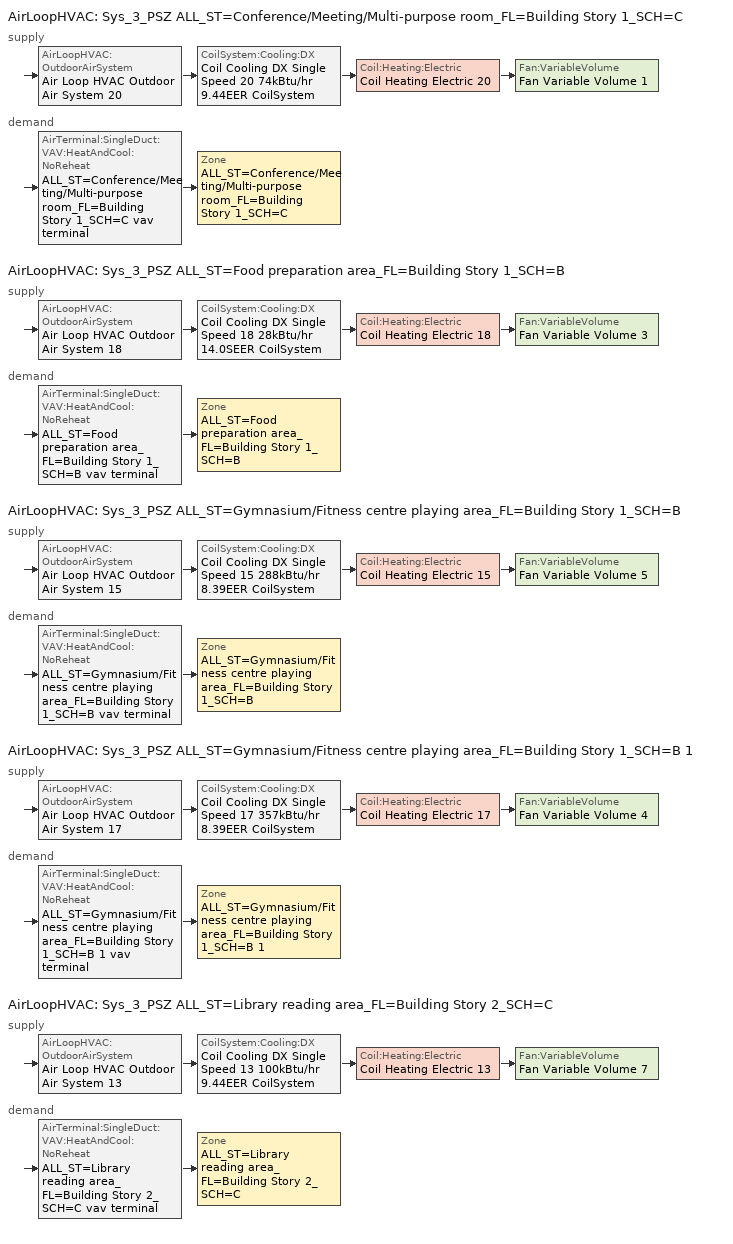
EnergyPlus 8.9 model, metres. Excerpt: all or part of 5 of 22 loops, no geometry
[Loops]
AirLoopHVAC 'Sys_3_PSZ ALL_ST=Conference/Meeting/Multi-purpose room_FL=Building Story 1_SCH=C'
 supply: AirLoopHVAC:OutdoorAirSystem 'Air Loop HVAC Outdoor Air System 20' > CoilSystem:Cooling:DX 'Coil Cooling DX Single Speed 20 74kBtu/hr 9.44EER CoilSystem' > Coil:Heating:Electric 'Coil Heating Electric 20' > Fan:VariableVolume 'Fan Variable Volume 1'
 demand: AirTerminal:SingleDuct:VAV:HeatAndCool:NoReheat 'ALL_ST=Conference/Meeting/Multi-purpose room_FL=Building Story 1_SCH=C vav terminal' > Zone 'ALL_ST=Conference/Meeting/Multi-purpose room_FL=Building Story 1_SCH=C'
AirLoopHVAC 'Sys_3_PSZ ALL_ST=Food preparation area_FL=Building Story 1_SCH=B'
 supply: AirLoopHVAC:OutdoorAirSystem 'Air Loop HVAC Outdoor Air System 18' > CoilSystem:Cooling:DX 'Coil Cooling DX Single Speed 18 28kBtu/hr 14.0SEER CoilSystem' > Coil:Heating:Electric 'Coil Heating Electric 18' > Fan:VariableVolume 'Fan Variable Volume 3'
 demand: AirTerminal:SingleDuct:VAV:HeatAndCool:NoReheat 'ALL_ST=Food preparation area_FL=Building Story 1_SCH=B vav terminal' > Zone 'ALL_ST=Food preparation area_FL=Building Story 1_SCH=B'
AirLoopHVAC 'Sys_3_PSZ ALL_ST=Gymnasium/Fitness centre playing area_FL=Building Story 1_SCH=B'
 supply: AirLoopHVAC:OutdoorAirSystem 'Air Loop HVAC Outdoor Air System 15' > CoilSystem:Cooling:DX 'Coil Cooling DX Single Speed 15 288kBtu/hr 8.39EER CoilSystem' > Coil:Heating:Electric 'Coil Heating Electric 15' > Fan:VariableVolume 'Fan Variable Volume 5'
 demand: AirTerminal:SingleDuct:VAV:HeatAndCool:NoReheat 'ALL_ST=Gymnasium/Fitness centre playing area_FL=Building Story 1_SCH=B vav terminal' > Zone 'ALL_ST=Gymnasium/Fitness centre playing area_FL=Building Story 1_SCH=B'
AirLoopHVAC 'Sys_3_PSZ ALL_ST=Gymnasium/Fitness centre playing area_FL=Building Story 1_SCH=B 1'
 supply: AirLoopHVAC:OutdoorAirSystem 'Air Loop HVAC Outdoor Air System 17' > CoilSystem:Cooling:DX 'Coil Cooling DX Single Speed 17 357kBtu/hr 8.39EER CoilSystem' > Coil:Heating:Electric 'Coil Heating Electric 17' > Fan:VariableVolume 'Fan Variable Volume 4'
 demand: AirTerminal:SingleDuct:VAV:HeatAndCool:NoReheat 'ALL_ST=Gymnasium/Fitness centre playing area_FL=Building Story 1_SCH=B 1 vav terminal' > Zone 'ALL_ST=Gymnasium/Fitness centre playing area_FL=Building Story 1_SCH=B 1'
AirLoopHVAC 'Sys_3_PSZ ALL_ST=Library reading area_FL=Building Story 2_SCH=C'
 supply: AirLoopHVAC:OutdoorAirSystem 'Air Loop HVAC Outdoor Air System 13' > CoilSystem:Cooling:DX 'Coil Cooling DX Single Speed 13 100kBtu/hr 9.44EER CoilSystem' > Coil:Heating:Electric 'Coil Heating Electric 13' > Fan:VariableVolume 'Fan Variable Volume 7'
 demand: AirTerminal:SingleDuct:VAV:HeatAndCool:NoReheat 'ALL_ST=Library reading area_FL=Building Story 2_SCH=C vav terminal' > Zone 'ALL_ST=Library reading area_FL=Building Story 2_SCH=C'
[ZoneControl:Thermostat] Control Object Type 1=ThermostatSetpoint:DualSetpoint
Name | Zone or ZoneList | Control Type Schedule | Control Name 1
ALL_ST=Conference/Meeting/Multi-purpose room_FL=Building Story 1_SCH=C Thermostat | ALL_ST=Conference/Meeting/Multi-purpose room_FL=Building Story 1_SCH=C | ALL_ST=Conference/Meeting/Multi-purpose room_FL=Building Story 1_SCH=C Thermostat Schedule | Space Function Conference/Meeting/Multi-purpose room Thermostat 3
ALL_ST=Food preparation area_FL=Building Story 1_SCH=B Thermostat | ALL_ST=Food preparation area_FL=Building Story 1_SCH=B | ALL_ST=Food preparation area_FL=Building Story 1_SCH=B Thermostat Schedule | Space Function Food preparation area Thermostat 3
ALL_ST=Gymnasium/Fitness centre playing area_FL=Building Story 1_SCH=B Thermostat | ALL_ST=Gymnasium/Fitness centre playing area_FL=Building Story 1_SCH=B | ALL_ST=Gymnasium/Fitness centre playing area_FL=Building Story 1_SCH=B Thermostat Schedule | Space Function Gymnasium/Fitness centre playing area Thermostat 5
ALL_ST=Gymnasium/Fitness centre playing area_FL=Building Story 1_SCH=B 1 Thermostat | ALL_ST=Gymnasium/Fitness centre playing area_FL=Building Story 1_SCH=B 1 | ALL_ST=Gymnasium/Fitness centre playing area_FL=Building Story 1_SCH=B 1 Thermostat Schedule | Space Function Gymnasium/Fitness centre playing area Thermostat 6
ALL_ST=Library reading area_FL=Building Story 2_SCH=C Thermostat | ALL_ST=Library reading area_FL=Building Story 2_SCH=C | ALL_ST=Library reading area_FL=Building Story 2_SCH=C Thermostat Schedule | Space Function Library reading area Thermostat 3
[ThermostatSetpoint:DualSetpoint]
Name | Heating Setpoint Temperature Schedule | Cooling Setpoint Temperature Schedule
Space Function Conference/Meeting/Multi-purpose room Thermostat 3; Space Function Library reading area Thermostat 3 | NECB-C-Thermostat Setpoint-Heating | NECB-C-Thermostat Setpoint-Cooling
Space Function Food preparation area Thermostat 3; Space Function Gymnasium/Fitness centre playing area Thermostat 5; Space Function Gymnasium/Fitness centre playing area Thermostat 6 | NECB-B-Thermostat Setpoint-Heating | NECB-B-Thermostat Setpoint-Cooling
[ZoneHVAC:EnergyRecoveryVentilator] Supply Air Flow Rate {m3/s}=AutoSize; Exhaust Air Flow Rate {m3/s}=AutoSize; Ventilation Rate per Occupant {m3/s-person}=0
Name | Availability Schedule | Heat Exchanger | Supply Air Fan | Exhaust Air Fan | Controller | Ventilation Rate per Unit Floor Area {m3/s-m2}
ALL_ST=Conference/Meeting/Multi-purpose room_FL=Building Story 1_SCH=C erv doas | Sys_3_PSZ ALL_ST=Conference/Meeting/Multi-purpose room_FL=Building Story 1_SCH=C Occ Sch | ALL_ST=Conference/Meeting/Multi-purpose room_FL=Building Story 1_SCH=C erv hx | ALL_ST=Conference/Meeting/Multi-purpose room_FL=Building Story 1_SCH=C erv sup fan | ALL_ST=Conference/Meeting/Multi-purpose room_FL=Building Story 1_SCH=C erv exh fan | ALL_ST=Conference/Meeting/Multi-purpose room_FL=Building Story 1_SCH=C erv contr | 0.0015748
ALL_ST=Food preparation area_FL=Building Story 1_SCH=B erv doas | Sys_3_PSZ ALL_ST=Food preparation area_FL=Building Story 1_SCH=B Occ Sch | ALL_ST=Food preparation area_FL=Building Story 1_SCH=B erv hx | ALL_ST=Food preparation area_FL=Building Story 1_SCH=B erv sup fan | ALL_ST=Food preparation area_FL=Building Story 1_SCH=B erv exh fan | ALL_ST=Food preparation area_FL=Building Story 1_SCH=B erv contr | 0.0013716
ALL_ST=Gymnasium/Fitness centre playing area_FL=Building Story 1_SCH=B erv doas | Sys_3_PSZ ALL_ST=Gymnasium/Fitness centre playing area_FL=Building Story 1_SCH=B Occ Sch | ALL_ST=Gymnasium/Fitness centre playing area_FL=Building Story 1_SCH=B erv hx | ALL_ST=Gymnasium/Fitness centre playing area_FL=Building Story 1_SCH=B erv sup fan | ALL_ST=Gymnasium/Fitness centre playing area_FL=Building Story 1_SCH=B erv exh fan | ALL_ST=Gymnasium/Fitness centre playing area_FL=Building Story 1_SCH=B erv contr | 0.001524
ALL_ST=Gymnasium/Fitness centre playing area_FL=Building Story 1_SCH=B 1 erv doas | Sys_3_PSZ ALL_ST=Gymnasium/Fitness centre playing area_FL=Building Story 1_SCH=B 1 Occ Sch | ALL_ST=Gymnasium/Fitness centre playing area_FL=Building Story 1_SCH=B 1 erv hx | ALL_ST=Gymnasium/Fitness centre playing area_FL=Building Story 1_SCH=B 1 erv sup fan | ALL_ST=Gymnasium/Fitness centre playing area_FL=Building Story 1_SCH=B 1 erv exh fan | ALL_ST=Gymnasium/Fitness centre playing area_FL=Building Story 1_SCH=B 1 erv contr | 0.001524
ALL_ST=Library reading area_FL=Building Story 2_SCH=C erv doas | Sys_3_PSZ ALL_ST=Library reading area_FL=Building Story 2_SCH=C Occ Sch | ALL_ST=Library reading area_FL=Building Story 2_SCH=C erv hx | ALL_ST=Library reading area_FL=Building Story 2_SCH=C erv sup fan | ALL_ST=Library reading area_FL=Building Story 2_SCH=C erv exh fan | ALL_ST=Library reading area_FL=Building Story 2_SCH=C erv contr | 0.0008636
[HeatExchanger:AirToAir:SensibleAndLatent] Availability Schedule=Always On Discrete; Nominal Supply Air Flow Rate {m3/s}=Autosize; Heat Exchanger Type=Rotary; Threshold Temperature {C}=-23.3; Initial Defrost Time Fraction=0.167
Name | Sensible Effectiveness at 100% Heating Air Flow | Latent Effectiveness at 100% Heating Air Flow | Sensible Effectiveness at 75% Heating Air Flow | Latent Effectiveness at 75% Heating Air Flow | Sensible Effectiveness at 100% Cooling Air Flow | Latent Effectiveness at 100% Cooling Air Flow | Sensible Effectiveness at 75% Cooling Air Flow | Latent Effectiveness at 75% Cooling Air Flow | Nominal Electric Power {W} | Supply Air Outlet Temperature Control | Frost Control Type | Rate of Defrost Time Fraction Increase {1/K} | Economizer Lockout
ALL_ST=Conference/Meeting/Multi-purpose room_FL=Building Story 1_SCH=C erv hx | 0.76 | 0.75 | 0.81 | 0.75 | 0.76 | 0.75 | 0.81 | 0.75 | 755.069 | No | ExhaustAirRecirculation | 0.012 | No
ALL_ST=Food preparation area_FL=Building Story 1_SCH=B erv hx | 0.76 | 0.75 | 0.81 | 0.75 | 0.76 | 0.75 | 0.81 | 0.75 | 262.571 | No | ExhaustAirRecirculation | 0.012 | No
ALL_ST=Gymnasium/Fitness centre playing area_FL=Building Story 1_SCH=B erv hx | 0.76 | 0.75 | 0.81 | 0.75 | 0.76 | 0.75 | 0.81 | 0.75 | 2210.7 | No | ExhaustAirRecirculation | 0.012 | No
ALL_ST=Gymnasium/Fitness centre playing area_FL=Building Story 1_SCH=B 1 erv hx | 0.76 | 0.75 | 0.81 | 0.75 | 0.76 | 0.75 | 0.81 | 0.75 | 1414.65 | No | ExhaustAirRecirculation | 0.012 | No
ALL_ST=Library reading area_FL=Building Story 2_SCH=C erv hx | 0.76 | 0.75 | 0.81 | 0.75 | 0.76 | 0.75 | 0.81 | 0.75 | 570.492 | No | ExhaustAirRecirculation | 0.012 | No
Sys_3_PSZ ALL_ST=Conference/Meeting/Multi-purpose room_FL=Building Story 1_SCH=C ERV | 0.9 | 0.9 | 0.9 | 0.9 | 0.9 | 0.9 | 0.9 | 0.9 | 755.069 | Yes | ExhaustOnly | 1.44 | Yes
Sys_3_PSZ ALL_ST=Food preparation area_FL=Building Story 1_SCH=B ERV | 0.9 | 0.9 | 0.9 | 0.9 | 0.9 | 0.9 | 0.9 | 0.9 | 262.571 | Yes | ExhaustOnly | 1.44 | Yes
Sys_3_PSZ ALL_ST=Gymnasium/Fitness centre playing area_FL=Building Story 1_SCH=B ERV | 0.9 | 0.9 | 0.9 | 0.9 | 0.9 | 0.9 | 0.9 | 0.9 | 2210.7 | Yes | ExhaustOnly | 1.44 | Yes
Sys_3_PSZ ALL_ST=Gymnasium/Fitness centre playing area_FL=Building Story 1_SCH=B 1 ERV | 0.9 | 0.9 | 0.9 | 0.9 | 0.9 | 0.9 | 0.9 | 0.9 | 1414.65 | Yes | ExhaustOnly | 1.44 | Yes
Sys_3_PSZ ALL_ST=Library reading area_FL=Building Story 2_SCH=C ERV | 0.9 | 0.9 | 0.9 | 0.9 | 0.9 | 0.9 | 0.9 | 0.9 | 570.492 | Yes | ExhaustOnly | 1.44 | Yes
[Fan:OnOff] Availability Schedule=Always On Discrete; Fan Total Efficiency=0.75; Pressure Rise {Pa}=200; Maximum Flow Rate {m3/s}=Autosize; Motor Efficiency=0.9; Motor In Airstream Fraction=1
Name | Fan Power Ratio Function of Speed Ratio Curve | Fan Efficiency Ratio Function of Speed Ratio Curve
ALL_ST=Conference/Meeting/Multi-purpose room_FL=Building Story 1_SCH=C erv sup fan | Fan On Off Power Curve 2 | Fan On Off Efficiency Curve 2
ALL_ST=Conference/Meeting/Multi-purpose room_FL=Building Story 1_SCH=C erv exh fan | Fan On Off Power Curve 3 | Fan On Off Efficiency Curve 3
ALL_ST=Food preparation area_FL=Building Story 1_SCH=B erv sup fan | Fan On Off Power Curve 6 | Fan On Off Efficiency Curve 6
ALL_ST=Food preparation area_FL=Building Story 1_SCH=B erv exh fan | Fan On Off Power Curve 7 | Fan On Off Efficiency Curve 7
ALL_ST=Gymnasium/Fitness centre playing area_FL=Building Story 1_SCH=B erv sup fan | Fan On Off Power Curve 10 | Fan On Off Efficiency Curve 10
ALL_ST=Gymnasium/Fitness centre playing area_FL=Building Story 1_SCH=B erv exh fan | Fan On Off Power Curve 11 | Fan On Off Efficiency Curve 11
ALL_ST=Gymnasium/Fitness centre playing area_FL=Building Story 1_SCH=B 1 erv sup fan | Fan On Off Power Curve 8 | Fan On Off Efficiency Curve 8
ALL_ST=Gymnasium/Fitness centre playing area_FL=Building Story 1_SCH=B 1 erv exh fan | Fan On Off Power Curve 9 | Fan On Off Efficiency Curve 9
ALL_ST=Library reading area_FL=Building Story 2_SCH=C erv sup fan | Fan On Off Power Curve 14 | Fan On Off Efficiency Curve 14
ALL_ST=Library reading area_FL=Building Story 2_SCH=C erv exh fan | Fan On Off Power Curve 15 | Fan On Off Efficiency Curve 15
[ZoneHVAC:EnergyRecoveryVentilator:Controller] Temperature High Limit {C}=19; Temperature Low Limit {C}=13; Exhaust Air Temperature Limit=NoExhaustAirTemperatureLimit; Exhaust Air Enthalpy Limit=NoExhaustAirEnthalpyLimit; Time of Day Economizer Flow Control Schedule=Always Off Discrete; High Humidity Control Flag=No; High Humidity Outdoor Air Flow Ratio=1; Control High Indoor Humidity Based on Outdoor Humidity Ratio=Yes
Name | Electronic Enthalpy Limit Curve
ALL_ST=Conference/Meeting/Multi-purpose room_FL=Building Story 1_SCH=C erv contr | Curve Cubic 3
ALL_ST=Food preparation area_FL=Building Story 1_SCH=B erv contr | Curve Cubic 5
ALL_ST=Gymnasium/Fitness centre playing area_FL=Building Story 1_SCH=B erv contr | Curve Cubic 7
ALL_ST=Gymnasium/Fitness centre playing area_FL=Building Story 1_SCH=B 1 erv contr | Curve Cubic 6
ALL_ST=Library reading area_FL=Building Story 2_SCH=C erv contr | Curve Cubic 9
[AirTerminal:SingleDuct:VAV:HeatAndCool:NoReheat] Availability Schedule=Always On Discrete; Maximum Air Flow Rate {m3/s}=AutoSize; Zone Minimum Air Flow Fraction=0.05
ALL_ST=Conference/Meeting/Multi-purpose room_FL=Building Story 1_SCH=C vav terminal; ALL_ST=Food preparation area_FL=Building Story 1_SCH=B vav terminal; ALL_ST=Gymnasium/Fitness centre playing area_FL=Building Story 1_SCH=B vav terminal; ALL_ST=Gymnasium/Fitness centre playing area_FL=Building Story 1_SCH=B 1 vav terminal; ALL_ST=Library reading area_FL=Building Story 2_SCH=C vav terminal
[Zone equipment]
ALL_ST=Conference/Meeting/Multi-purpose room_FL=Building Story 1_SCH=C: ALL_ST=Conference/Meeting/Multi-purpose room_FL=Building Story 1_SCH=C erv doas, Zone HVAC Baseboard Convective Water 26, ALL_ST=Conference/Meeting/Multi-purpose room_FL=Building Story 1_SCH=C vav terminal
ALL_ST=Food preparation area_FL=Building Story 1_SCH=B: ALL_ST=Food preparation area_FL=Building Story 1_SCH=B erv doas, Zone HVAC Baseboard Convective Water 24, ALL_ST=Food preparation area_FL=Building Story 1_SCH=B vav terminal
ALL_ST=Gymnasium/Fitness centre playing area_FL=Building Story 1_SCH=B: ALL_ST=Gymnasium/Fitness centre playing area_FL=Building Story 1_SCH=B erv doas, Zone HVAC Baseboard Convective Water 21, ALL_ST=Gymnasium/Fitness centre playing area_FL=Building Story 1_SCH=B vav terminal
ALL_ST=Gymnasium/Fitness centre playing area_FL=Building Story 1_SCH=B 1: 536gal Electricity Water Heater - 1515kBtu/hr 1.0 Therm Eff ASHPWH, ALL_ST=Gymnasium/Fitness centre playing area_FL=Building Story 1_SCH=B 1 erv doas, Zone HVAC Baseboard Convective Water 23, ALL_ST=Gymnasium/Fitness centre playing area_FL=Building Story 1_SCH=B 1 vav terminal
ALL_ST=Library reading area_FL=Building Story 2_SCH=C: ALL_ST=Library reading area_FL=Building Story 2_SCH=C erv doas, Zone HVAC Baseboard Convective Water 19, ALL_ST=Library reading area_FL=Building Story 2_SCH=C vav terminal
[Sizing:Zone] Zone Cooling Design Supply Air Temperature Input Method=SupplyAirTemperature; Zone Cooling Design Supply Air Temperature {C}=13; Zone Cooling Design Supply Air Temperature Difference {deltaC}=11.11; Zone Heating Design Supply Air Temperature Input Method=SupplyAirTemperature; Zone Heating Design Supply Air Temperature {C}=43; Zone Heating Design Supply Air Temperature Difference {deltaC}=11.11; Zone Cooling Design Supply Air Humidity Ratio {kgWater/kgDryAir}=0.0085; Zone Heating Design Supply Air Humidity Ratio {kgWater/kgDryAir}=0.008; Zone Heating Sizing Factor=1.3; Zone Cooling Sizing Factor=1.1; Cooling Design Air Flow Method=DesignDay; Cooling Design Air Flow Rate {m3/s}=0; Cooling Minimum Air Flow per Zone Floor Area {m3/s-m2}=0.000762; Cooling Minimum Air Flow {m3/s}=0; Cooling Minimum Air Flow Fraction=0; Heating Design Air Flow Method=DesignDay; Heating Design Air Flow Rate {m3/s}=0; Heating Maximum Air Flow per Zone Floor Area {m3/s-m2}=0.002032; Heating Maximum Air Flow {m3/s}=0.141576; Heating Maximum Air Flow Fraction=0.3; Account for Dedicated Outdoor Air System=No
Name | Design Specification Outdoor Air Object | Design Specification Zone Air Distribution Object
ALL_ST=Conference/Meeting/Multi-purpose room_FL=Building Story 1_SCH=C | Space Function Conference/Meeting/Multi-purpose room Ventilation | ALL_ST=Conference/Meeting/Multi-purpose room_FL=Building Story 1_SCH=C Design Spec Zone Air Dist
ALL_ST=Food preparation area_FL=Building Story 1_SCH=B | Space Function Food preparation area Ventilation | ALL_ST=Food preparation area_FL=Building Story 1_SCH=B Design Spec Zone Air Dist
ALL_ST=Gymnasium/Fitness centre playing area_FL=Building Story 1_SCH=B | Space Function Gymnasium/Fitness centre playing area Ventilation | ALL_ST=Gymnasium/Fitness centre playing area_FL=Building Story 1_SCH=B Design Spec Zone Air Dist
ALL_ST=Gymnasium/Fitness centre playing area_FL=Building Story 1_SCH=B 1 | Space Function Gymnasium/Fitness centre playing area Ventilation | ALL_ST=Gymnasium/Fitness centre playing area_FL=Building Story 1_SCH=B 1 Design Spec Zone Air Dist
ALL_ST=Library reading area_FL=Building Story 2_SCH=C | Space Function Library reading area Ventilation | ALL_ST=Library reading area_FL=Building Story 2_SCH=C Design Spec Zone Air Dist
[DesignSpecification:ZoneAirDistribution] Zone Air Distribution Effectiveness in Cooling Mode=1; Zone Air Distribution Effectiveness in Heating Mode=1
ALL_ST=Conference/Meeting/Multi-purpose room_FL=Building Story 1_SCH=C Design Spec Zone Air Dist; ALL_ST=Food preparation area_FL=Building Story 1_SCH=B Design Spec Zone Air Dist; ALL_ST=Gymnasium/Fitness centre playing area_FL=Building Story 1_SCH=B Design Spec Zone Air Dist; ALL_ST=Gymnasium/Fitness centre playing area_FL=Building Story 1_SCH=B 1 Design Spec Zone Air Dist; ALL_ST=Library reading area_FL=Building Story 2_SCH=C Design Spec Zone Air Dist
[Controller:MechanicalVentilation] Demand Controlled Ventilation=No; System Outdoor Air Method=ZoneSum
Name | Availability Schedule | Zone Name 1 | Design Specification Outdoor Air Object Name 1 | Design Specification Zone Air Distribution Object Name 1
Controller Mechanical Ventilation 20 | Sys_3_PSZ ALL_ST=Conference/Meeting/Multi-purpose room_FL=Building Story 1_SCH=C Occ Sch | ALL_ST=Conference/Meeting/Multi-purpose room_FL=Building Story 1_SCH=C | Space Function Conference/Meeting/Multi-purpose room Ventilation | ALL_ST=Conference/Meeting/Multi-purpose room_FL=Building Story 1_SCH=C Design Spec Zone Air Dist
Controller Mechanical Ventilation 18 | Sys_3_PSZ ALL_ST=Food preparation area_FL=Building Story 1_SCH=B Occ Sch | ALL_ST=Food preparation area_FL=Building Story 1_SCH=B | Space Function Food preparation area Ventilation | ALL_ST=Food preparation area_FL=Building Story 1_SCH=B Design Spec Zone Air Dist
Controller Mechanical Ventilation 15 | Sys_3_PSZ ALL_ST=Gymnasium/Fitness centre playing area_FL=Building Story 1_SCH=B Occ Sch | ALL_ST=Gymnasium/Fitness centre playing area_FL=Building Story 1_SCH=B | Space Function Gymnasium/Fitness centre playing area Ventilation | ALL_ST=Gymnasium/Fitness centre playing area_FL=Building Story 1_SCH=B Design Spec Zone Air Dist
Controller Mechanical Ventilation 17 | Sys_3_PSZ ALL_ST=Gymnasium/Fitness centre playing area_FL=Building Story 1_SCH=B 1 Occ Sch | ALL_ST=Gymnasium/Fitness centre playing area_FL=Building Story 1_SCH=B 1 | Space Function Gymnasium/Fitness centre playing area Ventilation | ALL_ST=Gymnasium/Fitness centre playing area_FL=Building Story 1_SCH=B 1 Design Spec Zone Air Dist
Controller Mechanical Ventilation 13 | Sys_3_PSZ ALL_ST=Library reading area_FL=Building Story 2_SCH=C Occ Sch | ALL_ST=Library reading area_FL=Building Story 2_SCH=C | Space Function Library reading area Ventilation | ALL_ST=Library reading area_FL=Building Story 2_SCH=C Design Spec Zone Air Dist
[DesignSpecification:OutdoorAir] Outdoor Air Method=Sum; Outdoor Air Flow per Person {m3/s-person}=0; Outdoor Air Flow per Zone {m3/s}=0; Outdoor Air Flow Air Changes per Hour {1/hr}=0
Name | Outdoor Air Flow per Zone Floor Area {m3/s-m2}
Space Function Conference/Meeting/Multi-purpose room Ventilation | 0.0015748
Space Function Food preparation area Ventilation | 0.0013716
Space Function Gymnasium/Fitness centre playing area Ventilation | 0.001524
Space Function Library reading area Ventilation | 0.0008636
[AirLoopHVAC] Design Supply Air Flow Rate {m3/s}=AutoSize
Sys_3_PSZ ALL_ST=Conference/Meeting/Multi-purpose room_FL=Building Story 1_SCH=C; Sys_3_PSZ ALL_ST=Food preparation area_FL=Building Story 1_SCH=B; Sys_3_PSZ ALL_ST=Gymnasium/Fitness centre playing area_FL=Building Story 1_SCH=B; Sys_3_PSZ ALL_ST=Gymnasium/Fitness centre playing area_FL=Building Story 1_SCH=B 1; Sys_3_PSZ ALL_ST=Library reading area_FL=Building Story 2_SCH=C
[Sizing:System] Type of Load to Size On=Sensible; Design Outdoor Air Flow Rate {m3/s}=Autosize; Central Heating Maximum System Air Flow Ratio=1; Preheat Design Temperature {C}=7; Preheat Design Humidity Ratio {kgWater/kgDryAir}=0.008; Precool Design Temperature {C}=13; Precool Design Humidity Ratio {kgWater/kgDryAir}=0.008; Central Cooling Design Supply Air Temperature {C}=13; Central Heating Design Supply Air Temperature {C}=43; Type of Zone Sum to Use=NonCoincident; 100% Outdoor Air in Cooling=No; 100% Outdoor Air in Heating=No; Central Cooling Design Supply Air Humidity Ratio {kgWater/kgDryAir}=0.0085; Central Heating Design Supply Air Humidity Ratio {kgWater/kgDryAir}=0.008; Cooling Supply Air Flow Rate Method=DesignDay; Cooling Supply Air Flow Rate {m3/s}=0; Cooling Supply Air Flow Rate Per Floor Area {m3/s-m2}=0.00996765; Cooling Fraction of Autosized Cooling Supply Air Flow Rate=1; Cooling Supply Air Flow Rate Per Unit Cooling Capacity {m3/s-W}=3.94755e-05; Heating Supply Air Flow Rate Method=DesignDay; Heating Supply Air Flow Rate {m3/s}=0; Heating Supply Air Flow Rate Per Floor Area {m3/s-m2}=0.00996765; Heating Fraction of Autosized Heating Supply Air Flow Rate=1; Heating Fraction of Autosized Cooling Supply Air Flow Rate=1; Heating Supply Air Flow Rate Per Unit Heating Capacity {m3/s-W}=3.15882e-05; System Outdoor Air Method=ZoneSum; Zone Maximum Outdoor Air Fraction=1; Cooling Design Capacity Method=CoolingDesignCapacity; Cooling Design Capacity {W}=Autosize; Cooling Design Capacity Per Floor Area {W/m2}=234.7; Fraction of Autosized Cooling Design Capacity=1; Heating Design Capacity Method=HeatingDesignCapacity; Heating Design Capacity {W}=Autosize; Heating Design Capacity Per Floor Area {W/m2}=157; Fraction of Autosized Heating Design Capacity=1; Central Cooling Capacity Control Method=OnOff
Sys_3_PSZ ALL_ST=Conference/Meeting/Multi-purpose room_FL=Building Story 1_SCH=C; Sys_3_PSZ ALL_ST=Food preparation area_FL=Building Story 1_SCH=B; Sys_3_PSZ ALL_ST=Gymnasium/Fitness centre playing area_FL=Building Story 1_SCH=B; Sys_3_PSZ ALL_ST=Gymnasium/Fitness centre playing area_FL=Building Story 1_SCH=B 1; Sys_3_PSZ ALL_ST=Library reading area_FL=Building Story 2_SCH=C
[Controller:OutdoorAir] Minimum Outdoor Air Flow Rate {m3/s}=0; Maximum Outdoor Air Flow Rate {m3/s}=0; Economizer Control Action Type=ModulateFlow; Lockout Type=NoLockout; Minimum Limit Type=FixedMinimum; High Humidity Control=No; Control High Indoor Humidity Based on Outdoor Humidity Ratio=Yes; Heat Recovery Bypass Control Type=BypassWhenOAFlowGreaterThanMinimum
Name | Economizer Control Type | Minimum Outdoor Air Schedule | Mechanical Ventilation Controller | Economizer Maximum Limit Dry-Bulb Temperature {C} | Economizer Maximum Limit Enthalpy {J/kg} | Economizer Minimum Limit Dry-Bulb Temperature {C}
Controller Outdoor Air 20 | DifferentialEnthalpy | Sys_3_PSZ ALL_ST=Conference/Meeting/Multi-purpose room_FL=Building Story 1_SCH=C Occ Sch | Controller Mechanical Ventilation 20
Controller Outdoor Air 18 | NoEconomizer | Sys_3_PSZ ALL_ST=Food preparation area_FL=Building Story 1_SCH=B Occ Sch | Controller Mechanical Ventilation 18 | 28 | 64000 | -100
Controller Outdoor Air 15 | DifferentialEnthalpy | Sys_3_PSZ ALL_ST=Gymnasium/Fitness centre playing area_FL=Building Story 1_SCH=B Occ Sch | Controller Mechanical Ventilation 15
Controller Outdoor Air 17 | DifferentialEnthalpy | Sys_3_PSZ ALL_ST=Gymnasium/Fitness centre playing area_FL=Building Story 1_SCH=B 1 Occ Sch | Controller Mechanical Ventilation 17
Controller Outdoor Air 13 | DifferentialEnthalpy | Sys_3_PSZ ALL_ST=Library reading area_FL=Building Story 2_SCH=C Occ Sch | Controller Mechanical Ventilation 13
[SetpointManager:OutdoorAirPretreat] Control Variable=Temperature; Minimum Setpoint Temperature {C}=-99; Maximum Setpoint Temperature {C}=99; Minimum Setpoint Humidity Ratio {kgWater/kgDryAir}=1e-005; Maximum Setpoint Humidity Ratio {kgWater/kgDryAir}=1
Setpoint Manager Outdoor Air Pretreat 10; Setpoint Manager Outdoor Air Pretreat 11; Setpoint Manager Outdoor Air Pretreat 12; Setpoint Manager Outdoor Air Pretreat 13; Setpoint Manager Outdoor Air Pretreat 14
[SetpointManager:MixedAir] Control Variable=Temperature
Node 319 OS Default SPM; Node 318 OS Default SPM; Node 401 OS Default SPM; Node 293 OS Default SPM; Node 292 OS Default SPM; Node 445 OS Default SPM; Node 254 OS Default SPM; Node 253 OS Default SPM; Node 449 OS Default SPM; Node 280 OS Default SPM; Node 279 OS Default SPM; Node 447 OS Default SPM; Node 228 OS Default SPM; Node 227 OS Default SPM; Node 453 OS Default SPM
[CoilSystem:Cooling:DX] Availability Schedule=Always On Discrete
Name | Cooling Coil
Coil Cooling DX Single Speed 20 74kBtu/hr 9.44EER CoilSystem | Coil Cooling DX Single Speed 20 74kBtu/hr 9.44EER
Coil Cooling DX Single Speed 18 28kBtu/hr 14.0SEER CoilSystem | Coil Cooling DX Single Speed 18 28kBtu/hr 14.0SEER
Coil Cooling DX Single Speed 15 288kBtu/hr 8.39EER CoilSystem | Coil Cooling DX Single Speed 15 288kBtu/hr 8.39EER
Coil Cooling DX Single Speed 17 357kBtu/hr 8.39EER CoilSystem | Coil Cooling DX Single Speed 17 357kBtu/hr 8.39EER
Coil Cooling DX Single Speed 13 100kBtu/hr 9.44EER CoilSystem | Coil Cooling DX Single Speed 13 100kBtu/hr 9.44EER
[Coil:Cooling:DX:SingleSpeed] Availability Schedule=Always On Discrete; Gross Rated Total Cooling Capacity {W}=Autosize; Gross Rated Sensible Heat Ratio=Autosize; Rated Air Flow Rate {m3/s}=Autosize; Rated Evaporator Fan Power Per Volume Flow Rate {W/(m3/s)}=773.3; Total Cooling Capacity Function of Temperature Curve=DXCOOL-NECB2011-REF-CAPFT; Total Cooling Capacity Function of Flow Fraction Curve=DXCOOL-NECB2011-REF-CAPFFLOW; Energy Input Ratio Function of Temperature Curve=DXCOOL-NECB2011-REF-COOLEIRFT; Energy Input Ratio Function of Flow Fraction Curve=DXCOOL-NECB2011-REF-COOLEIRFFLOW; Part Load Fraction Correlation Curve=DXCOOL-NECB2011-REF-COOLPLFFPLR; Condenser Type=AirCooled; Evaporative Condenser Effectiveness=0; Evaporative Condenser Air Flow Rate {m3/s}=Autosize; Evaporative Condenser Pump Rated Power Consumption {W}=Autosize; Crankcase Heater Capacity {W}=0; Maximum Outdoor Dry-Bulb Temperature for Crankcase Heater Operation {C}=0; Basin Heater Capacity {W/K}=0; Basin Heater Setpoint Temperature {C}=10
Name | Gross Rated Cooling COP {W/W}
Coil Cooling DX Single Speed 20 74kBtu/hr 9.44EER | 3.24523
Coil Cooling DX Single Speed 18 28kBtu/hr 14.0SEER | 3.8248
Coil Cooling DX Single Speed 15 288kBtu/hr 8.39EER | 3.02554
Coil Cooling DX Single Speed 17 357kBtu/hr 8.39EER | 3.07036
Coil Cooling DX Single Speed 13 100kBtu/hr 9.44EER | 3.26446
[Coil:Heating:Electric] Availability Schedule=Always On Discrete; Efficiency=1; Nominal Capacity {W}=Autosize
Coil Heating Electric 20; Coil Heating Electric 18; Coil Heating Electric 15; Coil Heating Electric 17; Coil Heating Electric 13
[Fan:VariableVolume] Fan Total Efficiency=0.7; Pressure Rise {Pa}=640; Maximum Flow Rate {m3/s}=AutoSize; Fan Power Minimum Flow Rate Input Method=Fraction; Fan Power Minimum Flow Fraction=0.3; Fan Power Minimum Air Flow Rate {m3/s}=0; Motor Efficiency=0.9; Motor In Airstream Fraction=1; Fan Power Coefficient 1=0.0407599; Fan Power Coefficient 2=0.088045; Fan Power Coefficient 3=-0.0729261; Fan Power Coefficient 4=0.94374; Fan Power Coefficient 5=0
Name | Availability Schedule
Fan Variable Volume 1 | Sys_3_PSZ ALL_ST=Conference/Meeting/Multi-purpose room_FL=Building Story 1_SCH=C Occ Sch
Fan Variable Volume 3 | Sys_3_PSZ ALL_ST=Food preparation area_FL=Building Story 1_SCH=B Occ Sch
Fan Variable Volume 5 | Sys_3_PSZ ALL_ST=Gymnasium/Fitness centre playing area_FL=Building Story 1_SCH=B Occ Sch
Fan Variable Volume 4 | Sys_3_PSZ ALL_ST=Gymnasium/Fitness centre playing area_FL=Building Story 1_SCH=B 1 Occ Sch
Fan Variable Volume 7 | Sys_3_PSZ ALL_ST=Library reading area_FL=Building Story 2_SCH=C Occ Sch
[SetpointManager:Warmest] Control Variable=Temperature; Minimum Setpoint Temperature {C}=12; Maximum Setpoint Temperature {C}=35; Strategy=MaximumTemperature
Name | HVAC Air Loop
Node 311 SAT stpmanager | Sys_3_PSZ ALL_ST=Conference/Meeting/Multi-purpose room_FL=Building Story 1_SCH=C
Node 285 SAT stpmanager | Sys_3_PSZ ALL_ST=Food preparation area_FL=Building Story 1_SCH=B
Node 246 SAT stpmanager | Sys_3_PSZ ALL_ST=Gymnasium/Fitness centre playing area_FL=Building Story 1_SCH=B
Node 272 SAT stpmanager | Sys_3_PSZ ALL_ST=Gymnasium/Fitness centre playing area_FL=Building Story 1_SCH=B 1
Node 220 SAT stpmanager | Sys_3_PSZ ALL_ST=Library reading area_FL=Building Story 2_SCH=C
[Schedule:Compact]
ALL_ST=Conference/Meeting/Multi-purpose room_FL=Building Story 1_SCH=C Thermostat Schedule; ALL_ST=Food preparation area_FL=Building Story 1_SCH=B Thermostat Schedule; ALL_ST=Gymnasium/Fitness centre playing area_FL=Building Story 1_SCH=B Thermostat Schedule; ALL_ST=Gymnasium/Fitness centre playing area_FL=Building Story 1_SCH=B 1 Thermostat Schedule; ALL_ST=Library reading area_FL=Building Story 2_SCH=C Thermostat Schedule: Through: 12/31, For: AllDays, Until: 24:00, 4
[Schedule:Day:Interval]
NECB-C-Thermostat Setpoint-Heating Sun|Hol Day: No, 09:00, 18, 10:00, 20, 19:00, 22, 24:00, 18
NECB-C-Thermostat Setpoint-Heating Default|Wkdy Day; NECB-C-Thermostat Setpoint-Heating Sat Day; NECB-C-Thermostat Setpoint-Heating Default: No, 07:00, 18, 08:00, 20, 21:00, 22, 24:00, 18
NECB-C-Thermostat Setpoint-Cooling Sun|Hol Day: No, 07:00, 35, 19:00, 24, 24:00, 35
NECB-C-Thermostat Setpoint-Cooling Default|Wkdy Day; NECB-C-Thermostat Setpoint-Cooling Sat Day; NECB-C-Thermostat Setpoint-Cooling Default: No, 07:00, 35, 21:00, 24, 24:00, 35
Sys_3_PSZ ALL_ST=Conference/Meeting/Multi-purpose room_FL=Building Story 1_SCH=C Occ Sch Sunday; Sys_3_PSZ ALL_ST=Library reading area_FL=Building Story 2_SCH=C Occ Sch Sunday: No, 09:00, 0, 19:00, 1, 24:00, 0
Sys_3_PSZ ALL_ST=Conference/Meeting/Multi-purpose room_FL=Building Story 1_SCH=C Occ Sch Monday; Sys_3_PSZ ALL_ST=Conference/Meeting/Multi-purpose room_FL=Building Story 1_SCH=C Occ Sch Tuesday; Sys_3_PSZ ALL_ST=Conference/Meeting/Multi-purpose room_FL=Building Story 1_SCH=C Occ Sch Wednesday; Sys_3_PSZ ALL_ST=Conference/Meeting/Multi-purpose room_FL=Building Story 1_SCH=C Occ Sch Thursday; Sys_3_PSZ ALL_ST=Conference/Meeting/Multi-purpose room_FL=Building Story 1_SCH=C Occ Sch Friday; Sys_3_PSZ ALL_ST=Conference/Meeting/Multi-purpose room_FL=Building Story 1_SCH=C Occ Sch Saturday; Sys_3_PSZ ALL_ST=Library reading area_FL=Building Story 2_SCH=C Occ Sch Monday; Sys_3_PSZ ALL_ST=Library reading area_FL=Building Story 2_SCH=C Occ Sch Tuesday; Sys_3_PSZ ALL_ST=Library reading area_FL=Building Story 2_SCH=C Occ Sch Wednesday; Sys_3_PSZ ALL_ST=Library reading area_FL=Building Story 2_SCH=C Occ Sch Thursday; Sys_3_PSZ ALL_ST=Library reading area_FL=Building Story 2_SCH=C Occ Sch Friday; Sys_3_PSZ ALL_ST=Library reading area_FL=Building Story 2_SCH=C Occ Sch Saturday: No, 09:00, 0, 21:00, 1, 24:00, 0
Sys_3_PSZ ALL_ST=Conference/Meeting/Multi-purpose room_FL=Building Story 1_SCH=C Occ Sch Default; Sys_3_PSZ ALL_ST=Conference/Meeting/Multi-purpose room_FL=Building Story 1_SCH=C Occ Sch Summer Design Day; Sys_3_PSZ ALL_ST=Conference/Meeting/Multi-purpose room_FL=Building Story 1_SCH=C Occ Sch Winter Design Day; Sys_3_PSZ ALL_ST=Food preparation area_FL=Building Story 1_SCH=B Occ Sch Default; Sys_3_PSZ ALL_ST=Food preparation area_FL=Building Story 1_SCH=B Occ Sch Summer Design Day; Sys_3_PSZ ALL_ST=Food preparation area_FL=Building Story 1_SCH=B Occ Sch Winter Design Day; Sys_3_PSZ ALL_ST=Gymnasium/Fitness centre playing area_FL=Building Story 1_SCH=B Occ Sch Default; Sys_3_PSZ ALL_ST=Gymnasium/Fitness centre playing area_FL=Building Story 1_SCH=B Occ Sch Summer Design Day; Sys_3_PSZ ALL_ST=Gymnasium/Fitness centre playing area_FL=Building Story 1_SCH=B Occ Sch Winter Design Day; Sys_3_PSZ ALL_ST=Gymnasium/Fitness centre playing area_FL=Building Story 1_SCH=B 1 Occ Sch Default; Sys_3_PSZ ALL_ST=Gymnasium/Fitness centre playing area_FL=Building Story 1_SCH=B 1 Occ Sch Summer Design Day; Sys_3_PSZ ALL_ST=Gymnasium/Fitness centre playing area_FL=Building Story 1_SCH=B 1 Occ Sch Winter Design Day; Sys_3_PSZ ALL_ST=Library reading area_FL=Building Story 2_SCH=C Occ Sch Default; Sys_3_PSZ ALL_ST=Library reading area_FL=Building Story 2_SCH=C Occ Sch Summer Design Day; Sys_3_PSZ ALL_ST=Library reading area_FL=Building Story 2_SCH=C Occ Sch Winter Design Day: No, 24:00, 1
NECB-B-Thermostat Setpoint-Heating Sun|Hol Day: No, 01:00, 18, 02:00, 22, 09:00, 18, 10:00, 20, 23:00, 22, 24:00, 18
NECB-B-Thermostat Setpoint-Heating Default|Wkdy Day; NECB-B-Thermostat Setpoint-Heating Sat Day; NECB-B-Thermostat Setpoint-Heating Default: No, 02:00, 22, 08:00, 18, 09:00, 20, 24:00, 22
NECB-B-Thermostat Setpoint-Cooling Sun|Hol Day: No, 09:00, 35, 23:00, 24, 24:00, 35
NECB-B-Thermostat Setpoint-Cooling Default|Wkdy Day; NECB-B-Thermostat Setpoint-Cooling Sat Day; NECB-B-Thermostat Setpoint-Cooling Default: No, 01:00, 24, 08:00, 35, 24:00, 24
Sys_3_PSZ ALL_ST=Food preparation area_FL=Building Story 1_SCH=B Occ Sch Sunday; Sys_3_PSZ ALL_ST=Gymnasium/Fitness centre playing area_FL=Building Story 1_SCH=B Occ Sch Sunday; Sys_3_PSZ ALL_ST=Gymnasium/Fitness centre playing area_FL=Building Story 1_SCH=B 1 Occ Sch Sunday: No, 01:00, 0, 02:00, 1, 11:00, 0, 23:00, 1, 24:00, 0
Sys_3_PSZ ALL_ST=Food preparation area_FL=Building Story 1_SCH=B Occ Sch Monday; Sys_3_PSZ ALL_ST=Food preparation area_FL=Building Story 1_SCH=B Occ Sch Tuesday; Sys_3_PSZ ALL_ST=Food preparation area_FL=Building Story 1_SCH=B Occ Sch Wednesday; Sys_3_PSZ ALL_ST=Food preparation area_FL=Building Story 1_SCH=B Occ Sch Thursday; Sys_3_PSZ ALL_ST=Food preparation area_FL=Building Story 1_SCH=B Occ Sch Friday; Sys_3_PSZ ALL_ST=Gymnasium/Fitness centre playing area_FL=Building Story 1_SCH=B Occ Sch Monday; Sys_3_PSZ ALL_ST=Gymnasium/Fitness centre playing area_FL=Building Story 1_SCH=B Occ Sch Tuesday; Sys_3_PSZ ALL_ST=Gymnasium/Fitness centre playing area_FL=Building Story 1_SCH=B Occ Sch Wednesday; Sys_3_PSZ ALL_ST=Gymnasium/Fitness centre playing area_FL=Building Story 1_SCH=B Occ Sch Thursday; Sys_3_PSZ ALL_ST=Gymnasium/Fitness centre playing area_FL=Building Story 1_SCH=B Occ Sch Friday; Sys_3_PSZ ALL_ST=Gymnasium/Fitness centre playing area_FL=Building Story 1_SCH=B 1 Occ Sch Monday; Sys_3_PSZ ALL_ST=Gymnasium/Fitness centre playing area_FL=Building Story 1_SCH=B 1 Occ Sch Tuesday; Sys_3_PSZ ALL_ST=Gymnasium/Fitness centre playing area_FL=Building Story 1_SCH=B 1 Occ Sch Wednesday; Sys_3_PSZ ALL_ST=Gymnasium/Fitness centre playing area_FL=Building Story 1_SCH=B 1 Occ Sch Thursday; Sys_3_PSZ ALL_ST=Gymnasium/Fitness centre playing area_FL=Building Story 1_SCH=B 1 Occ Sch Friday: No, 01:00, 1, 10:00, 0, 24:00, 1
Sys_3_PSZ ALL_ST=Food preparation area_FL=Building Story 1_SCH=B Occ Sch Saturday; Sys_3_PSZ ALL_ST=Gymnasium/Fitness centre playing area_FL=Building Story 1_SCH=B Occ Sch Saturday; Sys_3_PSZ ALL_ST=Gymnasium/Fitness centre playing area_FL=Building Story 1_SCH=B 1 Occ Sch Saturday: No, 02:00, 1, 10:00, 0, 24:00, 1
[Schedule:Week:Daily]
NECB-C-Thermostat Setpoint-Heating Week Rule - Jan1-Dec31: NECB-C-Thermostat Setpoint-Heating Sun|Hol Day, NECB-C-Thermostat Setpoint-Heating Default|Wkdy Day, NECB-C-Thermostat Setpoint-Heating Default|Wkdy Day, NECB-C-Thermostat Setpoint-Heating Default|Wkdy Day, NECB-C-Thermostat Setpoint-Heating Default|Wkdy Day, NECB-C-Thermostat Setpoint-Heating Default|Wkdy Day, NECB-C-Thermostat Setpoint-Heating Sat Day, NECB-C-Thermostat Setpoint-Heating Default, NECB-C-Thermostat Setpoint-Heating Default, NECB-C-Thermostat Setpoint-Heating Default, NECB-C-Thermostat Setpoint-Heating Default, NECB-C-Thermostat Setpoint-Heating Default
NECB-C-Thermostat Setpoint-Cooling Week Rule - Jan1-Dec31: NECB-C-Thermostat Setpoint-Cooling Sun|Hol Day, NECB-C-Thermostat Setpoint-Cooling Default|Wkdy Day, NECB-C-Thermostat Setpoint-Cooling Default|Wkdy Day, NECB-C-Thermostat Setpoint-Cooling Default|Wkdy Day, NECB-C-Thermostat Setpoint-Cooling Default|Wkdy Day, NECB-C-Thermostat Setpoint-Cooling Default|Wkdy Day, NECB-C-Thermostat Setpoint-Cooling Sat Day, NECB-C-Thermostat Setpoint-Cooling Default, NECB-C-Thermostat Setpoint-Cooling Default, NECB-C-Thermostat Setpoint-Cooling Default, NECB-C-Thermostat Setpoint-Cooling Default, NECB-C-Thermostat Setpoint-Cooling Default
Sys_3_PSZ ALL_ST=Conference/Meeting/Multi-purpose room_FL=Building Story 1_SCH=C Occ Sch Week Rule - Jan1-Dec31: Sys_3_PSZ ALL_ST=Conference/Meeting/Multi-purpose room_FL=Building Story 1_SCH=C Occ Sch Sunday, Sys_3_PSZ ALL_ST=Conference/Meeting/Multi-purpose room_FL=Building Story 1_SCH=C Occ Sch Monday, Sys_3_PSZ ALL_ST=Conference/Meeting/Multi-purpose room_FL=Building Story 1_SCH=C Occ Sch Tuesday, Sys_3_PSZ ALL_ST=Conference/Meeting/Multi-purpose room_FL=Building Story 1_SCH=C Occ Sch Wednesday, Sys_3_PSZ ALL_ST=Conference/Meeting/Multi-purpose room_FL=Building Story 1_SCH=C Occ Sch Thursday, Sys_3_PSZ ALL_ST=Conference/Meeting/Multi-purpose room_FL=Building Story 1_SCH=C Occ Sch Friday, Sys_3_PSZ ALL_ST=Conference/Meeting/Multi-purpose room_FL=Building Story 1_SCH=C Occ Sch Saturday, Sys_3_PSZ ALL_ST=Conference/Meeting/Multi-purpose room_FL=Building Story 1_SCH=C Occ Sch Default, Sys_3_PSZ ALL_ST=Conference/Meeting/Multi-purpose room_FL=Building Story 1_SCH=C Occ Sch Summer Design Day, Sys_3_PSZ ALL_ST=Conference/Meeting/Multi-purpose room_FL=Building Story 1_SCH=C Occ Sch Winter Design Day, Sys_3_PSZ ALL_ST=Conference/Meeting/Multi-purpose room_FL=Building Story 1_SCH=C Occ Sch Default, Sys_3_PSZ ALL_ST=Conference/Meeting/Multi-purpose room_FL=Building Story 1_SCH=C Occ Sch Default
NECB-B-Thermostat Setpoint-Heating Week Rule - Jan1-Dec31: NECB-B-Thermostat Setpoint-Heating Sun|Hol Day, NECB-B-Thermostat Setpoint-Heating Default|Wkdy Day, NECB-B-Thermostat Setpoint-Heating Default|Wkdy Day, NECB-B-Thermostat Setpoint-Heating Default|Wkdy Day, NECB-B-Thermostat Setpoint-Heating Default|Wkdy Day, NECB-B-Thermostat Setpoint-Heating Default|Wkdy Day, NECB-B-Thermostat Setpoint-Heating Sat Day, NECB-B-Thermostat Setpoint-Heating Default, NECB-B-Thermostat Setpoint-Heating Default, NECB-B-Thermostat Setpoint-Heating Default, NECB-B-Thermostat Setpoint-Heating Default, NECB-B-Thermostat Setpoint-Heating Default
NECB-B-Thermostat Setpoint-Cooling Week Rule - Jan1-Dec31: NECB-B-Thermostat Setpoint-Cooling Sun|Hol Day, NECB-B-Thermostat Setpoint-Cooling Default|Wkdy Day, NECB-B-Thermostat Setpoint-Cooling Default|Wkdy Day, NECB-B-Thermostat Setpoint-Cooling Default|Wkdy Day, NECB-B-Thermostat Setpoint-Cooling Default|Wkdy Day, NECB-B-Thermostat Setpoint-Cooling Default|Wkdy Day, NECB-B-Thermostat Setpoint-Cooling Sat Day, NECB-B-Thermostat Setpoint-Cooling Default, NECB-B-Thermostat Setpoint-Cooling Default, NECB-B-Thermostat Setpoint-Cooling Default, NECB-B-Thermostat Setpoint-Cooling Default, NECB-B-Thermostat Setpoint-Cooling Default
Sys_3_PSZ ALL_ST=Food preparation area_FL=Building Story 1_SCH=B Occ Sch Week Rule - Jan1-Dec31: Sys_3_PSZ ALL_ST=Food preparation area_FL=Building Story 1_SCH=B Occ Sch Sunday, Sys_3_PSZ ALL_ST=Food preparation area_FL=Building Story 1_SCH=B Occ Sch Monday, Sys_3_PSZ ALL_ST=Food preparation area_FL=Building Story 1_SCH=B Occ Sch Tuesday, Sys_3_PSZ ALL_ST=Food preparation area_FL=Building Story 1_SCH=B Occ Sch Wednesday, Sys_3_PSZ ALL_ST=Food preparation area_FL=Building Story 1_SCH=B Occ Sch Thursday, Sys_3_PSZ ALL_ST=Food preparation area_FL=Building Story 1_SCH=B Occ Sch Friday, Sys_3_PSZ ALL_ST=Food preparation area_FL=Building Story 1_SCH=B Occ Sch Saturday, Sys_3_PSZ ALL_ST=Food preparation area_FL=Building Story 1_SCH=B Occ Sch Default, Sys_3_PSZ ALL_ST=Food preparation area_FL=Building Story 1_SCH=B Occ Sch Summer Design Day, Sys_3_PSZ ALL_ST=Food preparation area_FL=Building Story 1_SCH=B Occ Sch Winter Design Day, Sys_3_PSZ ALL_ST=Food preparation area_FL=Building Story 1_SCH=B Occ Sch Default, Sys_3_PSZ ALL_ST=Food preparation area_FL=Building Story 1_SCH=B Occ Sch Default
Sys_3_PSZ ALL_ST=Gymnasium/Fitness centre playing area_FL=Building Story 1_SCH=B Occ Sch Week Rule - Jan1-Dec31: Sys_3_PSZ ALL_ST=Gymnasium/Fitness centre playing area_FL=Building Story 1_SCH=B Occ Sch Sunday, Sys_3_PSZ ALL_ST=Gymnasium/Fitness centre playing area_FL=Building Story 1_SCH=B Occ Sch Monday, Sys_3_PSZ ALL_ST=Gymnasium/Fitness centre playing area_FL=Building Story 1_SCH=B Occ Sch Tuesday, Sys_3_PSZ ALL_ST=Gymnasium/Fitness centre playing area_FL=Building Story 1_SCH=B Occ Sch Wednesday, Sys_3_PSZ ALL_ST=Gymnasium/Fitness centre playing area_FL=Building Story 1_SCH=B Occ Sch Thursday, Sys_3_PSZ ALL_ST=Gymnasium/Fitness centre playing area_FL=Building Story 1_SCH=B Occ Sch Friday, Sys_3_PSZ ALL_ST=Gymnasium/Fitness centre playing area_FL=Building Story 1_SCH=B Occ Sch Saturday, Sys_3_PSZ ALL_ST=Gymnasium/Fitness centre playing area_FL=Building Story 1_SCH=B Occ Sch Default, Sys_3_PSZ ALL_ST=Gymnasium/Fitness centre playing area_FL=Building Story 1_SCH=B Occ Sch Summer Design Day, Sys_3_PSZ ALL_ST=Gymnasium/Fitness centre playing area_FL=Building Story 1_SCH=B Occ Sch Winter Design Day, Sys_3_PSZ ALL_ST=Gymnasium/Fitness centre playing area_FL=Building Story 1_SCH=B Occ Sch Default, Sys_3_PSZ ALL_ST=Gymnasium/Fitness centre playing area_FL=Building Story 1_SCH=B Occ Sch Default
Sys_3_PSZ ALL_ST=Gymnasium/Fitness centre playing area_FL=Building Story 1_SCH=B 1 Occ Sch Week Rule - Jan1-Dec31: Sys_3_PSZ ALL_ST=Gymnasium/Fitness centre playing area_FL=Building Story 1_SCH=B 1 Occ Sch Sunday, Sys_3_PSZ ALL_ST=Gymnasium/Fitness centre playing area_FL=Building Story 1_SCH=B 1 Occ Sch Monday, Sys_3_PSZ ALL_ST=Gymnasium/Fitness centre playing area_FL=Building Story 1_SCH=B 1 Occ Sch Tuesday, Sys_3_PSZ ALL_ST=Gymnasium/Fitness centre playing area_FL=Building Story 1_SCH=B 1 Occ Sch Wednesday, Sys_3_PSZ ALL_ST=Gymnasium/Fitness centre playing area_FL=Building Story 1_SCH=B 1 Occ Sch Thursday, Sys_3_PSZ ALL_ST=Gymnasium/Fitness centre playing area_FL=Building Story 1_SCH=B 1 Occ Sch Friday, Sys_3_PSZ ALL_ST=Gymnasium/Fitness centre playing area_FL=Building Story 1_SCH=B 1 Occ Sch Saturday, Sys_3_PSZ ALL_ST=Gymnasium/Fitness centre playing area_FL=Building Story 1_SCH=B 1 Occ Sch Default, Sys_3_PSZ ALL_ST=Gymnasium/Fitness centre playing area_FL=Building Story 1_SCH=B 1 Occ Sch Summer Design Day, Sys_3_PSZ ALL_ST=Gymnasium/Fitness centre playing area_FL=Building Story 1_SCH=B 1 Occ Sch Winter Design Day, Sys_3_PSZ ALL_ST=Gymnasium/Fitness centre playing area_FL=Building Story 1_SCH=B 1 Occ Sch Default, Sys_3_PSZ ALL_ST=Gymnasium/Fitness centre playing area_FL=Building Story 1_SCH=B 1 Occ Sch Default
Sys_3_PSZ ALL_ST=Library reading area_FL=Building Story 2_SCH=C Occ Sch Week Rule - Jan1-Dec31: Sys_3_PSZ ALL_ST=Library reading area_FL=Building Story 2_SCH=C Occ Sch Sunday, Sys_3_PSZ ALL_ST=Library reading area_FL=Building Story 2_SCH=C Occ Sch Monday, Sys_3_PSZ ALL_ST=Library reading area_FL=Building Story 2_SCH=C Occ Sch Tuesday, Sys_3_PSZ ALL_ST=Library reading area_FL=Building Story 2_SCH=C Occ Sch Wednesday, Sys_3_PSZ ALL_ST=Library reading area_FL=Building Story 2_SCH=C Occ Sch Thursday, Sys_3_PSZ ALL_ST=Library reading area_FL=Building Story 2_SCH=C Occ Sch Friday, Sys_3_PSZ ALL_ST=Library reading area_FL=Building Story 2_SCH=C Occ Sch Saturday, Sys_3_PSZ ALL_ST=Library reading area_FL=Building Story 2_SCH=C Occ Sch Default, Sys_3_PSZ ALL_ST=Library reading area_FL=Building Story 2_SCH=C Occ Sch Summer Design Day, Sys_3_PSZ ALL_ST=Library reading area_FL=Building Story 2_SCH=C Occ Sch Winter Design Day, Sys_3_PSZ ALL_ST=Library reading area_FL=Building Story 2_SCH=C Occ Sch Default, Sys_3_PSZ ALL_ST=Library reading area_FL=Building Story 2_SCH=C Occ Sch Default
[Schedule:Year]
NECB-C-Thermostat Setpoint-Heating: NECB-C-Thermostat Setpoint-Heating Week Rule - Jan1-Dec31, 1, 1, 12, 31
NECB-C-Thermostat Setpoint-Cooling: NECB-C-Thermostat Setpoint-Cooling Week Rule - Jan1-Dec31, 1, 1, 12, 31
Sys_3_PSZ ALL_ST=Conference/Meeting/Multi-purpose room_FL=Building Story 1_SCH=C Occ Sch: Sys_3_PSZ ALL_ST=Conference/Meeting/Multi-purpose room_FL=Building Story 1_SCH=C Occ Sch Week Rule - Jan1-Dec31, 1, 1, 12, 31
NECB-B-Thermostat Setpoint-Heating: NECB-B-Thermostat Setpoint-Heating Week Rule - Jan1-Dec31, 1, 1, 12, 31
NECB-B-Thermostat Setpoint-Cooling: NECB-B-Thermostat Setpoint-Cooling Week Rule - Jan1-Dec31, 1, 1, 12, 31
Sys_3_PSZ ALL_ST=Food preparation area_FL=Building Story 1_SCH=B Occ Sch: Sys_3_PSZ ALL_ST=Food preparation area_FL=Building Story 1_SCH=B Occ Sch Week Rule - Jan1-Dec31, 1, 1, 12, 31
Sys_3_PSZ ALL_ST=Gymnasium/Fitness centre playing area_FL=Building Story 1_SCH=B Occ Sch: Sys_3_PSZ ALL_ST=Gymnasium/Fitness centre playing area_FL=Building Story 1_SCH=B Occ Sch Week Rule - Jan1-Dec31, 1, 1, 12, 31
Sys_3_PSZ ALL_ST=Gymnasium/Fitness centre playing area_FL=Building Story 1_SCH=B 1 Occ Sch: Sys_3_PSZ ALL_ST=Gymnasium/Fitness centre playing area_FL=Building Story 1_SCH=B 1 Occ Sch Week Rule - Jan1-Dec31, 1, 1, 12, 31
Sys_3_PSZ ALL_ST=Library reading area_FL=Building Story 2_SCH=C Occ Sch: Sys_3_PSZ ALL_ST=Library reading area_FL=Building Story 2_SCH=C Occ Sch Week Rule - Jan1-Dec31, 1, 1, 12, 31
[Schedule:Constant]
Name | Hourly Value
Always On Discrete | 1
Always Off Discrete | 0
[Curve:Exponent] Coefficient1 Constant=1; Coefficient2 Constant=0; Coefficient3 Constant=0; Minimum Value of x {BasedOnField A2}=0; Maximum Value of x {BasedOnField A2}=1
Fan On Off Power Curve 2; Fan On Off Power Curve 3; Fan On Off Power Curve 6; Fan On Off Power Curve 7; Fan On Off Power Curve 10; Fan On Off Power Curve 11; Fan On Off Power Curve 8; Fan On Off Power Curve 9; Fan On Off Power Curve 14; Fan On Off Power Curve 15
[Curve:Cubic]
Name | Coefficient1 Constant | Coefficient2 x | Coefficient3 x**2 | Coefficient4 x**3 | Minimum Value of x {BasedOnField A2} | Maximum Value of x {BasedOnField A2}
Fan On Off Efficiency Curve 2; Fan On Off Efficiency Curve 3; Fan On Off Efficiency Curve 6; Fan On Off Efficiency Curve 7; Fan On Off Efficiency Curve 10; Fan On Off Efficiency Curve 11; Fan On Off Efficiency Curve 8; Fan On Off Efficiency Curve 9; Fan On Off Efficiency Curve 14; Fan On Off Efficiency Curve 15 | 1 | 0 | 0 | 0 | 0 | 1
Curve Cubic 3; Curve Cubic 5; Curve Cubic 7; Curve Cubic 6; Curve Cubic 9 | 0.013427 | -0.00047892 | 5.3352e-05 | -1.8103e-06 | 16.6 | 29.13
DXCOOL-NECB2011-REF-COOLPLFFPLR | 0.0277 | 4.9151 | -8.184 | 4.2702 | 0.7 | 1
[Curve:Biquadratic] Minimum Value of x {BasedOnField A2}=13; Maximum Value of x {BasedOnField A2}=24; Minimum Value of y {BasedOnField A3}=24; Maximum Value of y {BasedOnField A3}=46
Name | Coefficient1 Constant | Coefficient2 x | Coefficient3 x**2 | Coefficient4 y | Coefficient5 y**2 | Coefficient6 x*y
DXCOOL-NECB2011-REF-CAPFT | 0.867905 | 0.0142459 | 0.00055436 | -0.0075575 | 3.3e-005 | -0.0001918
DXCOOL-NECB2011-REF-COOLEIRFT | 0.116936 | 0.0284933 | -0.0004112 | 0.0214108 | 0.00016103 | -0.0006791
[Curve:Quadratic] Coefficient1 Constant=1; Coefficient2 x=0; Coefficient3 x**2=0; Minimum Value of x {BasedOnField A2}=0; Maximum Value of x {BasedOnField A2}=1
DXCOOL-NECB2011-REF-CAPFFLOW; DXCOOL-NECB2011-REF-COOLEIRFFLOW
